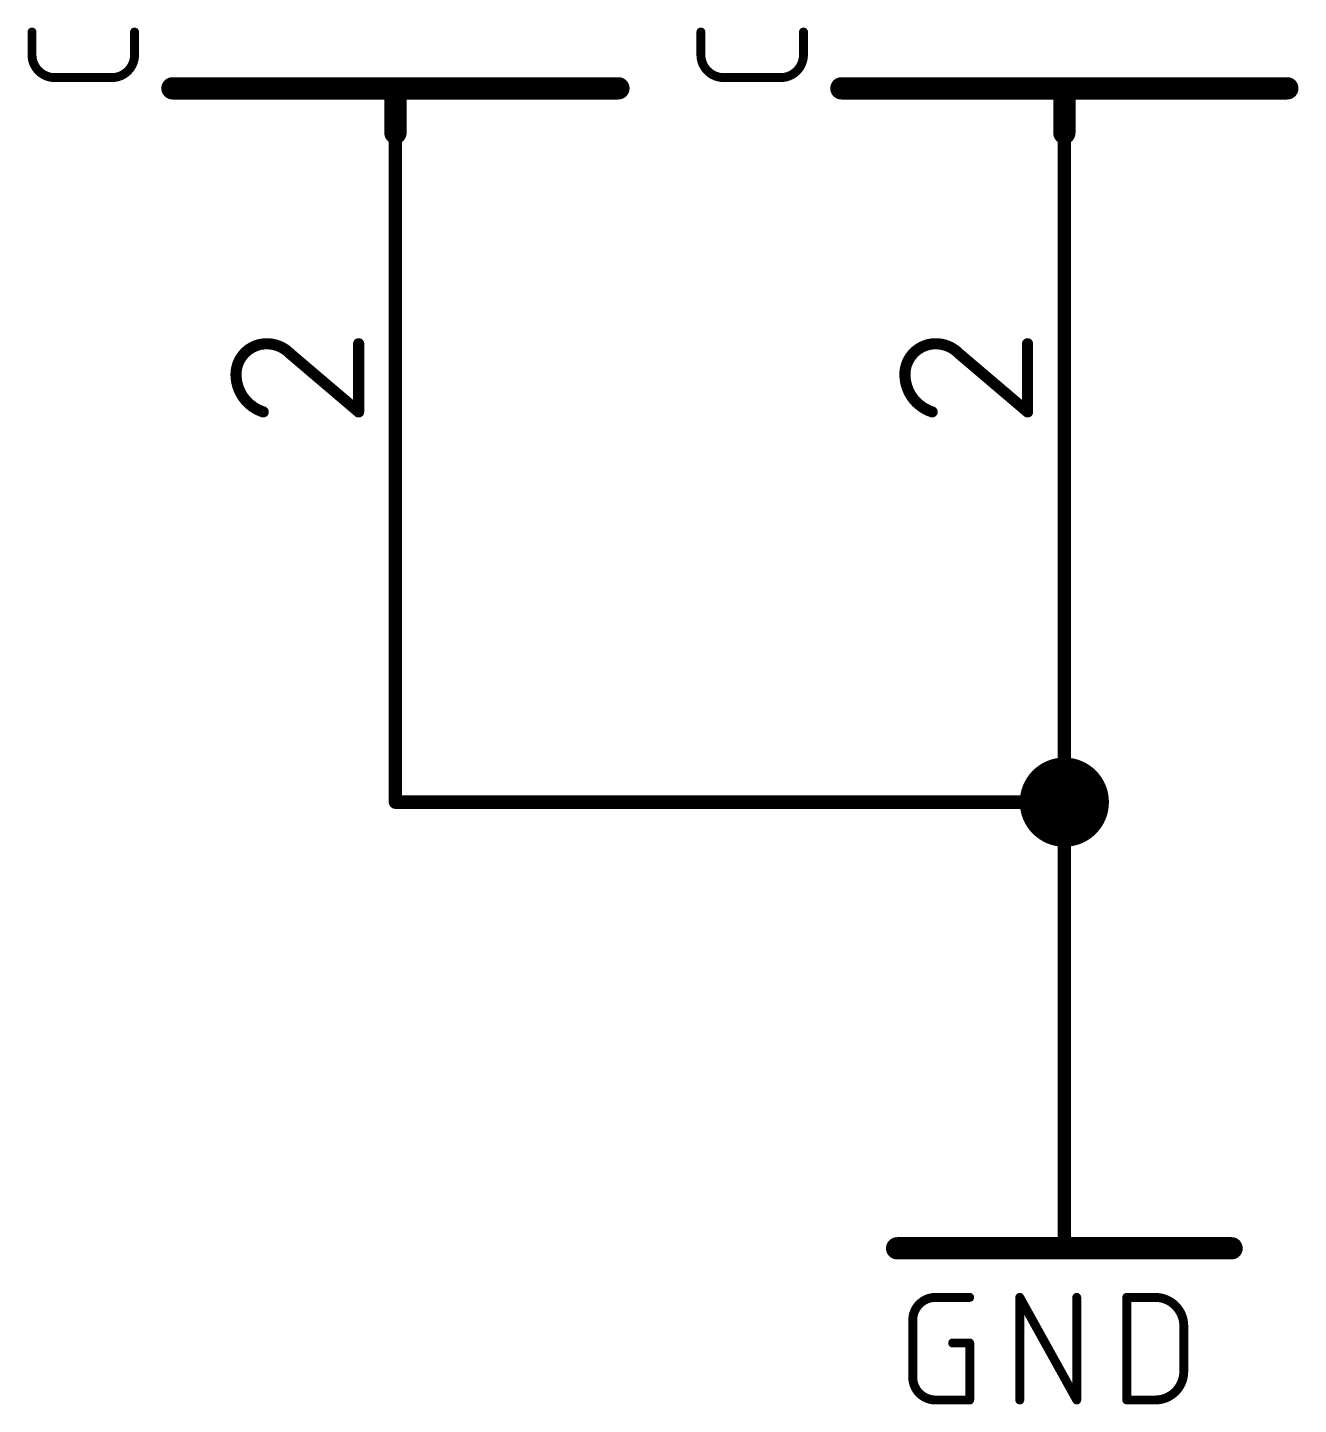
# Model space of a CAD drawing. Extents: x 0 to 261, y -15 to 164.
# Drawn here: x 108.84 to 123.32, y 58.42 to 74.1 of the extents above; entities that cross this region are included whole.
import ezdxf

# ---------------------------------------------------------------- set-up
doc = ezdxf.new("R2010")
doc.units = 0
for name, color, linetype in [('91', 110, 'CONTINUOUS'), ('94', 12, 'CONTINUOUS'), ('95', 253, 'CONTINUOUS'), ('96', 253, 'CONTINUOUS')]:
    doc.layers.add(name, color=color, linetype=linetype)

msp = doc.modelspace()

# ---------------------------------------------------------------- linework, layer by layer
at = {"layer": '91', "const_width": 0.1524}
for points in [[(113.03, 67.818), (113.03, 65.278)], [(120.65, 65.278), (120.65, 67.818)], [(113.03, 65.278), (120.65, 65.278)], [(120.65, 62.738), (120.65, 65.278)]]:
    msp.add_lwpolyline(points, dxfattribs=at)
at = {"layer": '91'}
for points, const_width in [([(113.0681, 67.818, 1), (112.9919, 67.818)], 0.0762), ([(120.6881, 67.818, 1), (120.6119, 67.818)], 0.0762), ([(120.65, 65.024, 1), (120.65, 65.532, 1), (120.65, 65.024)], 0.508), ([(113.03, 65.3161, 1), (113.03, 65.2399)], 0.0762), ([(112.9919, 65.278, 1), (113.0681, 65.278)], 0.0762), ([(120.6881, 65.278, 1), (120.6119, 65.278)], 0.0762), ([(120.6119, 65.278, 1), (120.6881, 65.278)], 0.0762), ([(120.65, 65.2399, 1), (120.65, 65.3161)], 0.0762), ([(120.6119, 62.738, 1), (120.6881, 62.738)], 0.0762)]:
    msp.add_lwpolyline(points, format="xyb", dxfattribs=dict(at, const_width=const_width))
at = {"layer": '94'}
for points, const_width in [([(115.57, 73.406), (110.49, 73.406)], 0.254), ([(113.03, 73.406), (113.03, 72.898)], 0.254), ([(123.19, 73.406), (118.11, 73.406)], 0.254), ([(120.65, 73.406), (120.65, 72.898)], 0.254), ([(113.03, 67.818), (113.03, 72.898)], 0.1524), ([(120.65, 67.818), (120.65, 72.898)], 0.1524), ([(120.65, 62.738), (120.65, 60.198)], 0.1524), ([(118.745, 60.198), (122.555, 60.198)], 0.254)]:
    msp.add_lwpolyline(points, dxfattribs=dict(at, const_width=const_width))
for points, const_width in [([(110.49, 73.4695, 1), (110.49, 73.3425)], 0.127), ([(113.0935, 73.406, 1), (112.9665, 73.406)], 0.127), ([(115.57, 73.3425, 1), (115.57, 73.4695)], 0.127), ([(118.11, 73.4695, 1), (118.11, 73.3425)], 0.127), ([(120.7135, 73.406, 1), (120.5865, 73.406)], 0.127), ([(123.19, 73.3425, 1), (123.19, 73.4695)], 0.127), ([(112.9665, 72.898, 1), (113.0935, 72.898)], 0.127), ([(113.0681, 72.898, 1), (112.9919, 72.898)], 0.0762), ([(120.5865, 72.898, 1), (120.7135, 72.898)], 0.127), ([(120.6881, 72.898, 1), (120.6119, 72.898)], 0.0762), ([(112.9919, 67.818, 1), (113.0681, 67.818)], 0.0762), ([(120.6119, 67.818, 1), (120.6881, 67.818)], 0.0762), ([(120.6881, 62.738, 1), (120.6119, 62.738)], 0.0762), ([(118.745, 60.2615, 1), (118.745, 60.1345)], 0.127), ([(120.6119, 60.198, 1), (120.6881, 60.198)], 0.0762), ([(122.555, 60.1345, 1), (122.555, 60.2615)], 0.127)]:
    msp.add_lwpolyline(points, format="xyb", dxfattribs=dict(at, const_width=const_width))
at = {"layer": '95'}
for points, const_width in [([(108.8898, 73.7879), (108.8898, 74.0476)], 0.1016), ([(110.0582, 74.0476), (110.0582, 73.7879)], 0.1016), ([(116.5098, 73.7879), (116.5098, 74.0476)], 0.1016), ([(117.6782, 74.0476), (117.6782, 73.7879)], 0.1016), ([(109.7986, 73.5283), (109.1494, 73.5283)], 0.1016), ([(117.4186, 73.5283), (116.7694, 73.5283)], 0.1016), ([(112.6109, 69.7216), (112.6109, 70.4977)], 0.127), ([(120.2309, 69.7216), (120.2309, 70.4977)], 0.127), ([(111.8348, 70.3813), (112.6109, 69.7216)], 0.127), ([(119.4548, 70.3813), (120.2309, 69.7216)], 0.127)]:
    msp.add_lwpolyline(points, dxfattribs=dict(at, const_width=const_width))
for points, const_width in [([(108.9152, 74.0476, 1), (108.8644, 74.0476)], 0.0508), ([(110.0836, 74.0476, 1), (110.0328, 74.0476)], 0.0508), ([(116.5352, 74.0476, 1), (116.4844, 74.0476)], 0.0508), ([(117.7036, 74.0476, 1), (117.6528, 74.0476)], 0.0508), ([(108.8898, 73.7879, 0.4142), (109.1494, 73.5283)], 0.1016), ([(108.9152, 73.7879, 1), (108.8644, 73.7879)], 0.0508), ([(108.8644, 73.7879, 1), (108.9152, 73.7879)], 0.0508), ([(109.7986, 73.5283, 0.4142), (110.0582, 73.7879)], 0.1016), ([(110.0836, 73.7879, 1), (110.0328, 73.7879)], 0.0508), ([(110.0328, 73.7879, 1), (110.0836, 73.7879)], 0.0508), ([(116.5098, 73.7879, 0.4142), (116.7694, 73.5283)], 0.1016), ([(116.5352, 73.7879, 1), (116.4844, 73.7879)], 0.0508), ([(116.4844, 73.7879, 1), (116.5352, 73.7879)], 0.0508), ([(117.4186, 73.5283, 0.4142), (117.6782, 73.7879)], 0.1016), ([(117.7036, 73.7879, 1), (117.6528, 73.7879)], 0.0508), ([(117.6528, 73.7879, 1), (117.7036, 73.7879)], 0.0508), ([(109.1494, 73.5537, 1), (109.1494, 73.5029)], 0.0508), ([(109.1494, 73.5029, 1), (109.1494, 73.5537)], 0.0508), ([(109.7986, 73.5537, 1), (109.7986, 73.5029)], 0.0508), ([(109.7986, 73.5029, 1), (109.7986, 73.5537)], 0.0508), ([(116.7694, 73.5537, 1), (116.7694, 73.5029)], 0.0508), ([(116.7694, 73.5029, 1), (116.7694, 73.5537)], 0.0508), ([(117.4186, 73.5537, 1), (117.4186, 73.5029)], 0.0508), ([(117.4186, 73.5029, 1), (117.4186, 73.5537)], 0.0508), ([(111.5632, 70.4977, 0.4142), (111.2139, 70.1484)], 0.127), ([(111.8348, 70.3813, 0.2053), (111.5632, 70.4977)], 0.127), ([(111.5631, 70.5294, 1), (111.5632, 70.466)], 0.0635), ([(111.5632, 70.466, 1), (111.5632, 70.5295)], 0.0635), ([(112.6427, 70.4977, 1), (112.5791, 70.4977)], 0.0635), ([(119.1832, 70.4977, 0.4142), (118.8339, 70.1484)], 0.127), ([(119.4548, 70.3813, 0.2053), (119.1832, 70.4977)], 0.127), ([(119.1831, 70.5294, 1), (119.1832, 70.466)], 0.0635), ([(119.1832, 70.466, 1), (119.1832, 70.5295)], 0.0635), ([(120.2627, 70.4977, 1), (120.1992, 70.4977)], 0.0635), ([(111.8554, 70.4055, 1), (111.8142, 70.3571)], 0.0635), ([(111.8118, 70.3594, 1), (111.8578, 70.4032)], 0.0635), ([(119.4754, 70.4055, 1), (119.4342, 70.3571)], 0.0635), ([(119.4318, 70.3594, 1), (119.4778, 70.4032)], 0.0635), ([(111.2139, 70.1484, 0.3252), (111.5243, 69.7216)], 0.127), ([(111.2456, 70.1485, 1), (111.1822, 70.1484)], 0.0635), ([(111.1822, 70.1484, 1), (111.2457, 70.1484)], 0.0635), ([(118.8021, 70.1484, 1), (118.8657, 70.1484)], 0.0635), ([(118.8339, 70.1484, 0.3252), (119.1443, 69.7216)], 0.127), ([(118.8656, 70.1485, 1), (118.8022, 70.1484)], 0.0635), ([(111.5146, 69.6914, 1), (111.5341, 69.7518)], 0.0635), ([(112.5903, 69.6974, 1), (112.6315, 69.7458)], 0.0635), ([(119.1346, 69.6914, 1), (119.1541, 69.7518)], 0.0635), ([(120.2103, 69.6974, 1), (120.2515, 69.7458)], 0.0635), ([(112.5791, 69.7216, 1), (112.6427, 69.7216)], 0.0635), ([(120.1992, 69.7216, 1), (120.2627, 69.7216)], 0.0635)]:
    msp.add_lwpolyline(points, format="xyb", dxfattribs=dict(at, const_width=const_width))
at = {"layer": '96'}
for points, const_width in [([(119.1824, 59.6392, 0.4142), (118.9228, 59.3796)], 0.1016), ([(119.1824, 59.6646, 1), (119.1824, 59.6138)], 0.0508), ([(119.1824, 59.6138, 1), (119.1824, 59.6646)], 0.0508), ([(119.5719, 59.6138, 1), (119.5719, 59.6646)], 0.0508), ([(120.1674, 59.6392, 1), (120.1166, 59.6392)], 0.0508), ([(120.1642, 59.6515, 1), (120.1198, 59.6269)], 0.0508), ([(120.8165, 59.6392, 1), (120.7657, 59.6392)], 0.0508), ([(121.3866, 59.6392, 1), (121.3358, 59.6392)], 0.0508), ([(121.3612, 59.6646, 1), (121.3612, 59.6138)], 0.0508), ([(122.0103, 59.3146, 0.4142), (121.6857, 59.6392)], 0.1016), ([(121.6857, 59.6646, 1), (121.6857, 59.6138)], 0.0508), ([(121.6857, 59.6138, 1), (121.6857, 59.6646)], 0.0508), ([(118.9482, 59.3796, 1), (118.8974, 59.3796)], 0.0508), ([(118.8974, 59.3796, 1), (118.9482, 59.3796)], 0.0508), ([(122.0357, 59.3146, 1), (121.9849, 59.3146)], 0.0508), ([(121.9849, 59.3146, 1), (122.0357, 59.3146)], 0.0508), ([(119.3772, 59.1453, 1), (119.3772, 59.0945)], 0.0508), ([(119.5973, 59.1199, 1), (119.5465, 59.1199)], 0.0508), ([(119.5719, 59.0945, 1), (119.5719, 59.1453)], 0.0508), ([(121.6857, 58.4708, 0.4142), (122.0103, 58.7954)], 0.1016), ([(122.0357, 58.7954, 1), (121.9849, 58.7954)], 0.0508), ([(121.9849, 58.7954, 1), (122.0357, 58.7954)], 0.0508), ([(118.9228, 58.7304, 0.4142), (119.1824, 58.4708)], 0.1016), ([(118.9482, 58.7304, 1), (118.8974, 58.7304)], 0.0508), ([(118.8974, 58.7304, 1), (118.9482, 58.7304)], 0.0508), ([(119.1824, 58.4962, 1), (119.1824, 58.4454)], 0.0508), ([(119.1824, 58.4454, 1), (119.1824, 58.4962)], 0.0508), ([(119.5465, 58.4708, 1), (119.5973, 58.4708)], 0.0508), ([(119.5719, 58.4454, 1), (119.5719, 58.4962)], 0.0508), ([(120.1166, 58.4708, 1), (120.1674, 58.4708)], 0.0508), ([(120.7657, 58.4708, 1), (120.8165, 58.4708)], 0.0508), ([(120.7689, 58.4585, 1), (120.8133, 58.4831)], 0.0508), ([(121.3612, 58.4962, 1), (121.3612, 58.4454)], 0.0508), ([(121.3358, 58.4708, 1), (121.3866, 58.4708)], 0.0508), ([(121.6857, 58.4962, 1), (121.6857, 58.4454)], 0.0508), ([(121.6857, 58.4454, 1), (121.6857, 58.4962)], 0.0508)]:
    msp.add_lwpolyline(points, format="xyb", dxfattribs=dict(at, const_width=const_width))
at = {"layer": '96', "const_width": 0.1016}
for points in [[(119.1824, 59.6392), (119.5719, 59.6392)], [(120.142, 58.4708), (120.142, 59.6392)], [(120.142, 59.6392), (120.7911, 58.4708)], [(120.7911, 58.4708), (120.7911, 59.6392)], [(121.3612, 58.4708), (121.3612, 59.6392)], [(121.3612, 59.6392), (121.6857, 59.6392)], [(118.9228, 58.7304), (118.9228, 59.3796)], [(122.0103, 59.3146), (122.0103, 58.7954)], [(119.3772, 59.1199), (119.5719, 59.1199)], [(119.5719, 59.1199), (119.5719, 58.4708)], [(119.5719, 58.4708), (119.1824, 58.4708)], [(121.6857, 58.4708), (121.3612, 58.4708)]]:
    msp.add_lwpolyline(points, dxfattribs=at)

doc.saveas('drawing.dxf')
